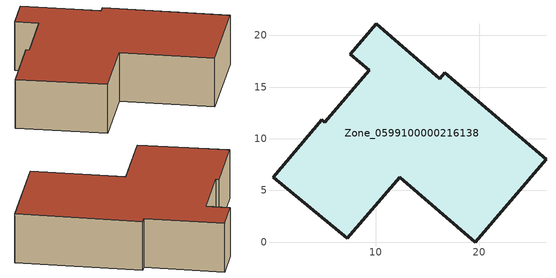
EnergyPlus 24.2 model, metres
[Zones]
Zone_0599100000216138
 floor ground (C_G): 5.06,11.58 9.37,16.61 7.52,18.19 10.02,21.1 16.19,15.81 16.69,16.39 26.47,8 19.61,0 12.31,6.27 7.23,0.35 0.05,6.29 4.79,11.81 z0
 wall outside (C_F): 19.61,0 26.47,8 16.69,16.39 16.19,15.81 10.02,21.1 7.52,18.19 9.37,16.61 5.06,11.58 4.79,11.81 0.05,6.29 7.23,0.35 12.31,6.27 19.61,0 z0:5.3
 roof outside (C_R): 7.23,0.35 12.31,6.27 19.61,0 26.47,8 16.69,16.39 16.19,15.81 10.02,21.1 7.52,18.19 9.37,16.61 5.06,11.58 4.79,11.81 0.05,6.29 z5.3
[BUILDING]
Pand.0599100000216138: North Axis=0; Terrain=City; Loads Convergence Tolerance Value=0.04; Temperature Convergence Tolerance Value=0.4; Solar Distribution=FullExterior; Maximum Number of Warmup Days=25; Minimum Number of Warmup Days=1
[Site:Location]
Rotterdam.The.Hague.AP_ZH_NLD Design_Conditions: Latitude=51.96; Longitude=4.45; Time Zone=1; Elevation=-4.5
[SITE:GROUNDTEMPERATURE:BUILDINGSURFACE]
18, 18, 18, 18, 18, 18, 18, 18, 18, 18, 18, 18
[MATERIAL] Thermal Absorptance=0.9; Solar Absorptance=0.7; Visible Absorptance=0.7
Name | Roughness | Thickness | Conductivity | Density | Specific Heat
G.D.1975-1991 | MediumSmooth | 0.15 | 0.288461 | 540 | 1210
F.D.1975-1991 | Rough | 0.3 | 0.230769 | 1920 | 840
R.D.1975-1991 | MediumRough | 0.2 | 0.153846 | 1500 | 1000
[CONSTRUCTION]
C_G: G.D.1975-1991
C_F: F.D.1975-1991
C_R: R.D.1975-1991
[ZONE]
Zone_0599100000216138: Type=1; Multiplier=1; Ceiling Height=Autocalculate; Volume=Autocalculate; Floor Area=autocalculate; Part of Total Floor Area=Yes
[ZONEINFILTRATION:DESIGNFLOWRATE]
Infil_Zone_0599100000216138: Zone or ZoneList or Space or SpaceList=Zone_0599100000216138; Schedule=AlwaysOn; Design Flow Rate Calculation Method=Flow/Area; Flow Rate per Floor Area=0.0042; Constant Term Coefficient=1; Temperature Term Coefficient=0; Velocity Term Coefficient=0; Velocity Squared Term Coefficient=0
[HVACTEMPLATE:ZONE:IDEALLOADSAIRSYSTEM]
Zone_0599100000216138: Maximum Heating Supply Air Temperature=50; Minimum Cooling Supply Air Temperature=13; Maximum Heating Supply Air Humidity Ratio=0.0156; Minimum Cooling Supply Air Humidity Ratio=0.0077; Heating Limit=NoLimit; Cooling Limit=NoLimit; Dehumidification Control Type=ConstantSensibleHeatRatio; Cooling Sensible Heat Ratio=0.7; Dehumidification Setpoint=60; Humidification Control Type=None; Humidification Setpoint=30; Outdoor Air Method=None; Outdoor Air Flow Rate per Person=0.00944; Outdoor Air Flow Rate per Zone Floor Area=0; Outdoor Air Flow Rate per Zone=0; Demand Controlled Ventilation Type=None; Outdoor Air Economizer Type=NoEconomizer; Heat Recovery Type=None; Sensible Heat Recovery Effectiveness=0.7; Latent Heat Recovery Effectiveness=0.65
[ZONECONTROL:THERMOSTAT]
ThermostatControl_Zone_0599100000216138: Zone or ZoneList=Zone_0599100000216138; Control Type Schedule=DualSetpointControlType; Control 1=Thermostat_Zone_0599100000216138; Temperature Difference Between Cutout And Setpoint=0
[THERMOSTATSETPOINT:DUALSETPOINT]
Thermostat_Zone_0599100000216138: Heating Setpoint Temperature Schedule=HeatingSetpoint_Zone_0599100000216138; Cooling Setpoint Temperature Schedule=CoolingSetpoint_Zone_0599100000216138
[SCHEDULE:COMPACT]
HeatingSetpoint_Zone_0599100000216138: Through: 12/31, For: AllDays, Until: 24:00, 21
CoolingSetpoint_Zone_0599100000216138: Through: 12/31, For: AllDays, Until: 24:00, 24
DualSetpointControlType: Through: 12/31, For: AllDays, Until: 24:00, 4
AlwaysOn: Through: 12/31, For: AllDays, Until: 24:00, 1
